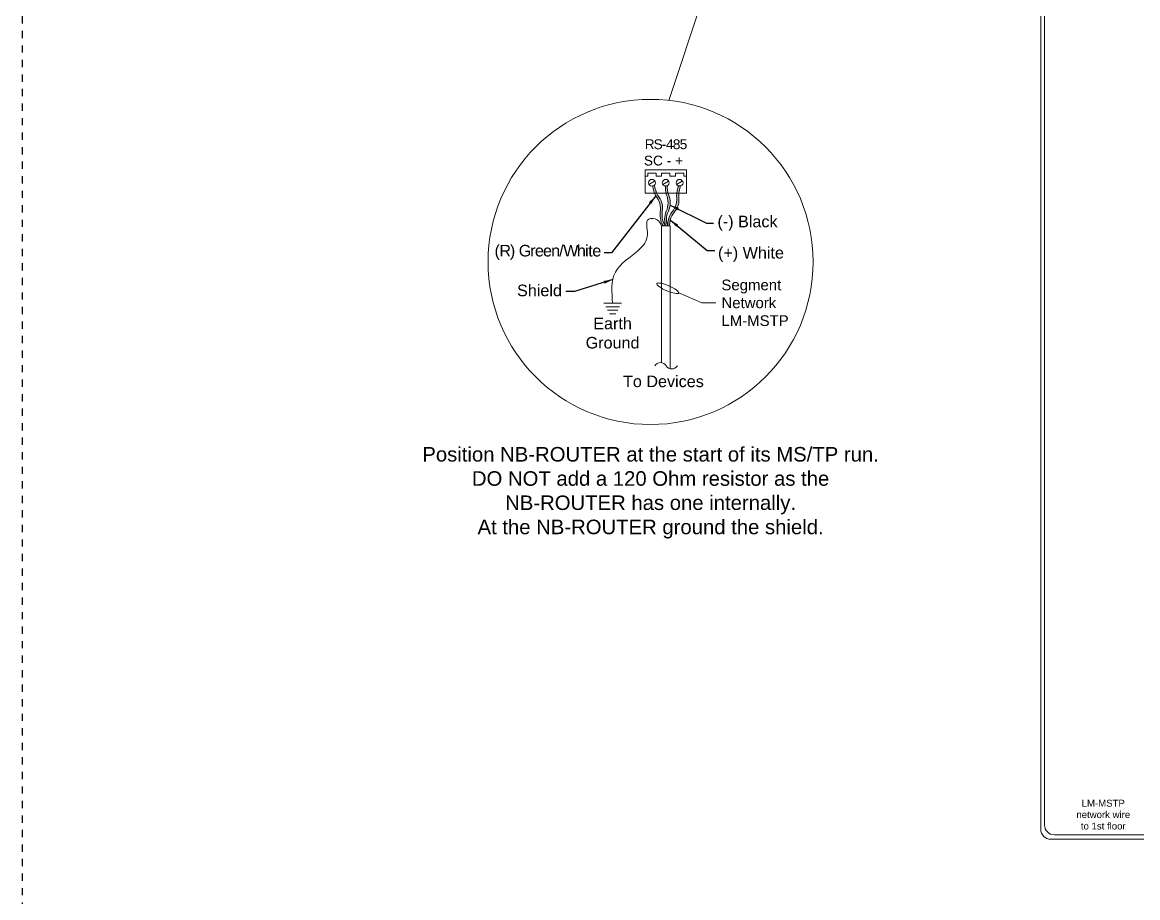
# Model space of a CAD drawing. Header units: inches. Extents: x -60 to 2005, y -577 to 104.
# Drawn here: x 502.82 to 541.22, y -382.33 to -352.21 of the extents above; entities that cross this region are included whole.
import ezdxf

# ---------------------------------------------------------------- set-up
doc = ezdxf.new("R2010")
doc.units = ezdxf.units.IN
doc.header["$MEASUREMENT"] = 0
doc.linetypes.add('Demo', pattern=[0.5, 0.25, -0.25])
doc.layers.get('0').update_dxf_attribs({"lineweight": 5})
doc.layers.add('PS Borders', color=40, linetype='Demo', lineweight=5, plot=False)
for name, color, linetype, lineweight in [('WS_Dataline', 6, 'Continuous', 5), ('WS_DETAIL', 7, 'Continuous', 5), ('WS_LowVoltage', 6, 'Continuous', 5)]:
    doc.layers.add(name, color=color, linetype=linetype, lineweight=lineweight)
doc.styles.add('ARIAL', font='arial.ttf')
doc.dimstyles.get("Standard").update_dxf_attribs({"dimtxt": 0.18, "dimasz": 0.18, "dimexe": 0.18, "dimexo": 0.0625, "dimgap": 0.09, "dimtad": 0, "dimtih": 1, "dimtoh": 1, "dimdec": 4, "dimzin": 0, "dimdsep": 46, "dimtxsty": 'Standard', "dimcen": 0.09, "dimadec": 0, "dimazin": 0, "dimtfac": 1, "dimtdec": 4, "dimtofl": 0, "dimtmove": 0, "dimatfit": 3, "dimfxl": 1, "dimtolj": 1, "dimtzin": 0, "dimarcsym": 0})

# ---------------------------------------------------------------- blocks, each defined once
blk = doc.blocks.new('G_ENDLINE')
blk.add_lwpolyline([(0.08660254037841053, -7.744915819785092e-13, -0.5773502691867318), (5.426770144367765e-13, -4.618527782440651e-13, 0.5773502691905019), (-0.08660254037796689, -4.583000645652646e-13, 0.5773502691905019)], format="xyb")

msp = doc.modelspace()

# ---------------------------------------------------------------- hatches: boundary and pattern name
h = msp.add_hatch(color=256)
edge = h.paths.add_edge_path()
edge.add_line((524.5770252566449, -357.8163102729014), (524.5171500769733, -357.832911324105))
edge.add_arc((525.7291223734542, -357.651806367959), 1.225428844354921, 188.4988200317891, 205.6450511385068)
edge.add_arc((524.1209734835513, -358.6227439046635), 0.6689955890457627, 15.727372145294396, 41.19067404646472, ccw=False)
edge.add_arc((524.1195337410572, -358.6175511708144), 0.6689955890457627, -10.197437498566273, 15.265864402604109, ccw=False)
edge.add_arc((525.5430215929723, -358.8184685115366), 0.7694929859867486, 173.8469486297035, 195.4966182739494)
edge.add_arc((525.5430215929723, -358.8184685115366), 0.7694929859867486, 195.4966182739494, 211.0566181616065)
edge.add_line((524.883829320303, -359.2154382876353), (524.9654019842068, -359.2154382876353))
edge.add_arc((525.5265795985852, -358.8047491516433), 0.6954033946575598, 196.9479963301705, 216.1979528666372, ccw=False)
edge.add_arc((525.5359916579737, -358.8386957216563), 0.6954033946575587, 169.8025625014334, 194.0452402177281, ccw=False)
edge.add_arc((524.193145366062, -358.5971415392679), 0.668995589045761, 349.8025625014333, 375.2658644026042)
edge.add_arc((524.1945851085561, -358.602334273117), 0.668995589045761, 15.72737214529438, 41.19067404646516)
edge.add_arc((525.6496294429089, -357.6345380831452), 1.087897453512887, 189.6184229029745, 208.9876342423386, ccw=False)
edge = h.paths.add_edge_path()
edge.add_arc((524.7569608420292, -358.3138183172047), 0.668995589045761, 345.0605592722173, 370.5238611733882)
edge.add_arc((526.4932045892976, -358.1924767163631), 1.078501713048974, 160.5013963686815, 179.9549978711915, ccw=False)
edge.add_line((525.4765553527477, -357.8324902237385), (525.4165865663155, -357.8162305590557))
edge.add_arc((526.5510458890769, -358.243323716064), 1.212190793466118, 159.3700055532401, 176.6097834430752)
edge.add_arc((524.683234135186, -358.2938283923994), 0.6689955890457627, -14.93944072778271, 10.523861173387786, ccw=False)
edge.add_arc((524.6846442705983, -358.2886275404118), 0.6689955890457627, 319.1357496283569, 344.59905152952734, ccw=False)
edge.add_arc((525.8065774389763, -359.1874887132553), 0.7694929859867486, 143.1801357566266, 164.8298054008724)
edge.add_arc((525.8065774389763, -359.1874887132553), 0.7694929859867486, 164.8298054008724, 182.0815589057538)
edge.add_line((525.037592213647, -359.2154382876353), (525.105697007882, -359.2154382876353))
edge.add_arc((525.7994323808769, -359.1673018819025), 0.6954033946575598, 166.2811834570936, 183.9692359680558, ccw=False)
edge.add_arc((525.7902138724969, -359.2013015227953), 0.6954033946575587, 139.1357496283565, 163.3784273446512, ccw=False)
edge.add_arc((524.7583709774417, -358.3086174652171), 0.668995589045761, 319.1357496283565, 344.5990515295273)
edge = h.paths.add_edge_path()
edge.add_arc((525.8765301100307, -357.8770032283463), 0.8530302222486597, 176.7837172581501, 197.1557302662799)
edge.add_arc((524.4586074918509, -358.4186749097538), 0.668995589045761, 0.2307538713449162, 25.69405577251581, ccw=False)
edge.add_arc((524.4586074918509, -358.4132862788259), 0.668995589045761, 334.30594422748396, 359.76924612865474, ccw=False)
edge.add_arc((525.6880974424162, -359.004842741211), 0.6954033946575587, 154.305944227484, 178.5486219437788)
edge.add_arc((525.6880974424162, -358.9696155290363), 0.6954033946575598, 181.4513780562211, 200.7013345926879)
edge.add_line((525.037592213647, -359.2154382876353), (524.9654019842068, -359.2154382876353))
edge.add_arc((525.7002761490762, -358.9872291351237), 0.7694929859867486, 180, 197.2517535048816, ccw=False)
edge.add_arc((525.7002761490762, -358.9872291351237), 0.7694929859867486, 158.3503303557542, 180, ccw=False)
edge.add_arc((524.3822188513623, -358.4132862788259), 0.6689955890457627, 334.3059442274844, 359.7692461286547)
edge.add_arc((524.3822188513623, -358.4186749097538), 0.6689955890457627, 0.2307538713449242, 25.6940557725153)
edge.add_arc((525.9156987564184, -357.90686789175), 0.9566885041639231, 175.2384417745333, 193.402646708419, ccw=False)
edge.add_line((524.9623119972448, -357.8274539041148), (525.0248435297275, -357.8291437569634))
edge = h.paths.add_edge_path()
edge.add_arc((525.9265212186947, -358.6253444218883), 0.668995589045408, 190.062353430753, 190.5238611734474)
edge.add_arc((525.3594722127348, -358.2737646106655), 0.668995589045408, 220.7291663038299, 221.1906740465243)
edge.add_arc((525.6689342870684, -358.4132862788255), 0.668995589045408, 205.2325480298807, 205.6940557725749)

# ---------------------------------------------------------------- linework, layer by layer
for p, q in [((525.070420824251, -354.891706905671), (527.9485394224903, -346.2536607262366)), ((525.6827390339524, -357.2820033540078), (524.2585817364238, -357.2820033540079)), ((524.2585817364238, -358.0869369550888), (524.2585817364238, -357.2820033540078)), ((524.3528624127189, -357.5056112700909), (524.2585817364238, -357.5056112700909)), ((524.3528624127189, -357.3931571310076), (524.3528624127189, -357.5056112700909)), ((524.6390201593049, -357.3931571310076), (524.3528624127189, -357.3931571310076)), ((524.6390201593049, -357.3931571310076), (524.6390201593049, -357.5056112700909)), ((524.827581511895, -357.5056112700908), (524.6390201593049, -357.5056112700909)), ((524.827581511895, -357.3931571310076), (524.827581511895, -357.5056112700908)), ((525.113739258481, -357.3931571310075), (524.827581511895, -357.3931571310075)), ((525.113739258481, -357.3931571310075), (525.113739258481, -357.5056112700908)), ((525.3023006110714, -357.5056112700908), (525.113739258481, -357.5056112700908)), ((525.3023006110711, -357.3931571310075), (525.3023006110714, -357.5056112700908)), ((525.5884583576574, -357.3931571310075), (525.3023006110711, -357.3931571310075)), ((525.5884583576574, -357.3931571310075), (525.5884583576574, -357.5056112700908)), ((525.6827390339524, -357.5056112700908), (525.5884583576574, -357.5056112700908)), ((525.6827390339522, -358.0869369550888), (525.6827390339524, -357.2820033540078)), ((524.5874523479742, -357.6717996229306), (524.3926081450388, -357.7853904993995)), ((524.5770252566449, -357.8163102729014), (524.5171500769734, -357.832911324105)), ((525.0621714471506, -357.6717996229306), (524.8673272442152, -357.7853904993995)), ((525.0248435297274, -357.8291437569633), (524.9623119972448, -357.8274539041148)), ((525.5368905463267, -357.6717996229306), (525.3420463433913, -357.7853904993995)), ((525.4765553527477, -357.8324902237385), (525.4165865663153, -357.8162305590556)), ((524.2585817364238, -358.0869369550888), (525.6920333247863, -358.0869369550887)), ((524.9654019842069, -359.2154382876353), (524.883829320303, -359.2154382876353)), ((525.037592213647, -359.2154382876353), (524.9654019842069, -359.2154382876353)), ((525.1056970078819, -359.2154382876353), (525.037592213647, -359.2154382876353)), ((525.4148365835681, -361.5200207821047), (526.2067272513266, -361.8605789228021)), ((522.8381938303778, -361.8753266433612), (523.4409705061353, -361.8753266433612)), ((522.9031978981438, -362.0013772475904), (523.3759664383692, -362.0013772475904)), ((522.9597526632303, -362.111043650881), (523.3194116732827, -362.1110436508811)), ((523.102584809689, -361.8753266433612), (523.1765795268238, -361.8753266433612)), ((526.2067272513266, -361.8605789228021), (526.6969722439044, -361.8605789228021)), ((523.0277094888224, -362.2368369613944), (523.2514548476909, -362.2368369613944))]:
    msp.add_line(p, q)
for centre, radius in [((524.4481107737847, -360.4524479494139), 5.595454472558842), ((524.4959412860119, -357.7285950611652), 0.1186797747940498), ((524.9706603851882, -357.7285950611652), 0.1186797747940498), ((525.4453794843644, -357.728595061165), 0.1186797747940498)]:
    msp.add_circle(centre, radius)
for centre, radius, start, end in [((525.7291223734542, -357.651806367959), 1.225428844354921, 188.498820031789, 205.6450511385046), ((525.6496294429089, -357.6345380831452), 1.087897453512887, 189.6184229029756, 208.987634242338), ((525.9156987564184, -357.90686789175), 0.9566885041639231, 175.2384417745338, 193.4026467084181), ((525.8765301100307, -357.8770032283463), 0.8530302222486597, 176.7837172581509, 197.1557302662795), ((526.5510458890769, -358.243323716064), 1.212190793466118, 159.3700055532399, 176.6097834430757), ((526.4932045892976, -358.1924767163631), 1.078501713048974, 160.5013963686825, 179.9549978711929), ((524.1209734835513, -358.6227439046635), 0.6689955890457627, 15.72737214529427, 41.19067404646218), ((524.1945851085561, -358.602334273117), 0.668995589045761, 15.72737214529427, 41.1906740464678), ((524.3822188513623, -358.4186749097538), 0.6689955890457627, 0.2307538713460189, 25.69405577251336), ((524.4586074918509, -358.4186749097538), 0.668995589045761, 0.2307538713460189, 25.69405577251336), ((524.683234135186, -358.2938283923994), 0.6689955890457627, 345.0605592722152, 10.52386117338707), ((524.7569608420292, -358.3138183172047), 0.668995589045761, 345.0605592722152, 10.52386117338707), ((524.1195337410572, -358.6175511708144), 0.6689955890457627, 349.8025625014328, 15.26586440260245), ((524.193145366062, -358.5971415392679), 0.668995589045761, 349.8025625014328, 15.26586440260245), ((524.3822188513623, -358.4132862788259), 0.6689955890457627, 334.3059442274866, 359.769246128654), ((524.4586074918509, -358.4132862788259), 0.668995589045761, 334.3059442274866, 359.769246128654), ((524.6846442705983, -358.2886275404118), 0.6689955890457627, 319.135749628352, 344.5990515295297), ((524.7583709774417, -358.3086174652171), 0.668995589045761, 319.135749628352, 344.5990515295297), ((525.5430215929723, -358.8184685115366), 0.7694929859867486, 173.8469486297034, 195.4966182739496), ((525.5430215929723, -358.8184685115366), 0.7694929859867486, 195.4966182739496, 211.0566181616097), ((525.5359916579737, -358.8386957216563), 0.6954033946575587, 169.8025625014329, 194.0452402177283), ((525.5265795985852, -358.8047491516433), 0.6954033946575598, 196.9479963301696, 216.197952866637), ((525.7002761490762, -358.9872291351237), 0.7694929859867486, 158.3503303557529, 180), ((525.7002761490762, -358.9872291351237), 0.7694929859867486, 180, 197.2517535048793), ((525.6880974424162, -359.004842741211), 0.6954033946575587, 154.3059442274867, 178.5486219437797), ((525.6880974424162, -358.9696155290363), 0.6954033946575598, 181.4513780562202, 200.7013345926867), ((525.8065774389763, -359.1874887132553), 0.7694929859867486, 164.8298054008724, 182.0815589057521), ((525.8065774389763, -359.1874887132553), 0.7694929859867486, 143.1801357566261, 164.8298054008724), ((525.7994323808769, -359.1673018819025), 0.6954033946575598, 166.2811834570916, 183.9692359680551), ((525.7902138724969, -359.2013015227953), 0.6954033946575587, 139.1357496283567, 163.3784273446539)]:
    msp.add_arc(centre, radius, start, end)
at = {"extrusion": (0, 0, -1)}
msp.add_ellipse((525.0388541191435, -361.3583268839031), major_axis=(0.3759824644245958, -0.1616938982015202), ratio=0.2226500044006698, dxfattribs=at)
msp.add_spline([(524.8292578155408, -359.2154382876353), (524.6748823280004, -359.0027500283334), (524.3821778918764, -358.9755695586732), (524.3396494086285, -359.5006932259225), (524.0334503411325, -360.044150937441), (523.2349232523225, -360.8023505483666), (523.1395821682565, -361.8753266433612)], degree=3)
at = {"layer": 'PS Borders', "lineweight": -3}
msp.add_lwpolyline([(502.815798833762, -415.5077214766758), (638.3855381261707, -415.5077214766758), (638.3855381261707, -312.4997840290194), (502.815798833762, -312.4997840290194)], close=True, dxfattribs=at)
at = {"layer": 'WS_Dataline'}
for p, q in [((525.11915831286, -359.2154382876353), (524.8292578155408, -359.2154382876353)), ((524.8292578155408, -359.2154382876353), (524.8292578155408, -363.9162630403353)), ((525.11915831286, -359.2154382876353), (525.11915831286, -364.1291599738386))]:
    msp.add_line(p, q, dxfattribs=at)
at = {"layer": 'WS_LowVoltage'}
for p, q in [((537.8823148061736, -344.8072331496106), (537.8823148061737, -379.9772911118947)), ((538.0109558007676, -344.67471814263), (538.0109558007676, -379.8251462116413)), ((550.9080362035418, -380.1688962116413), (538.3547058007676, -380.1688962116413)), ((550.9312301317959, -380.3210411118946), (538.2260648061737, -380.3210411118946))]:
    msp.add_line(p, q, dxfattribs=at)
for centre in [(538.2260648061737, -379.9772911118947), (538.3547058007676, -379.8251462116413)]:
    msp.add_arc(centre, 0.34375, 180, 270, dxfattribs=at)

# ---------------------------------------------------------------- block references
at = {"xscale": 4.48087843585896, "yscale": 4.48087843585896, "zscale": 4.48087843585896}
msp.add_blockref('G_ENDLINE', (524.9816227651354, -364.0243771550851), dxfattribs=at)

# ---------------------------------------------------------------- texts
at = {"style": 'ARIAL'}
for s, insert, char_height, width, attachment_point in [('{\\T0.9;RS-485}', (524.9659359973452, -356.2329441217548), 0.3380185188076407, 11.16826307275302, 2), ('SC - +', (524.8921142822185, -356.7952630724708), 0.3380185188076407, 11.16826307275302, 2), ('Earth \\PGround', (523.1395821682568, -362.9033939186593), 0.3979865084731944, 10.21695450632085, 5)]:
    msp.add_mtext(s, dxfattribs=dict(at, insert=insert, char_height=char_height, width=width, attachment_point=attachment_point))
for s, insert, char_height, attachment_point in [('(-) Black', (526.750119585796, -359.3794751043729), 0.3981457667799064, 7), ('{\\T0.9;(R) Green/White}', (522.7187792441489, -360.3830912141132), 0.3981457667799062, 9), ('(+) White', (526.768957546981, -360.4545105574019), 0.3981457667799064, 7), ('Shield', (521.3954625867111, -361.6372757040632), 0.3981457667799064, 9)]:
    msp.add_mtext(s, dxfattribs=dict(at, insert=insert, char_height=char_height, attachment_point=attachment_point))
at = {"linetype": 'Continuous', "style": 'ARIAL'}
for s, insert, char_height, width, attachment_point in [('Segment \\PNetwork \\PLM-MSTP', (526.8865638261348, -361.8605789228021), 0.3686534877591725, 10.21695450632085, 4), ('To Devices', (524.8893832961637, -364.5645698593642), 0.3981457667799064, 10.21695450632085, 5), ('Position NB-ROUTER at the start of its MS/TP run.\\PDO NOT add a 120 Ohm resistor as the NB-ROUTER has one internally.\\PAt the NB-ROUTER ground the shield.', (524.4481107737847, -366.8214926467847), 0.5, 15.89625935206272, 2)]:
    msp.add_mtext(s, dxfattribs=dict(at, insert=insert, char_height=char_height, width=width, attachment_point=attachment_point))
at = {"layer": 'WS_DETAIL', "insert": (540.033918011838, -379.9880276320187), "char_height": 0.23625, "width": 7.802669390366816, "attachment_point": 8, "style": 'ARIAL'}
msp.add_mtext('LM-MSTP\\Pnetwork wire\\Pto 1st floor', dxfattribs=at)

# ---------------------------------------------------------------- leaders
for points in [[(524.6244074577316, -358.1821654986973), (523.0992476056208, -360.1342686773329), (522.8514944997419, -360.1349307429979)], [(525.1194987525876, -358.4958559112188), (526.3696512243241, -359.1141201572198), (526.6174043302028, -359.1141201572198)], [(525.1277630596478, -359.0114190129203), (526.3935445661921, -360.0566193067758), (526.6598307740469, -360.0566193067758)], [(523.1449983219622, -361.0619036150941), (521.8260485366543, -361.4708868181698), (521.533824110895, -361.471632875655)]]:
    msp.add_leader(points, dimstyle='Standard', override={"dimasz": 0.31, "dimgap": 0.09, "dimtad": 0})

doc.saveas('drawing.dxf')
